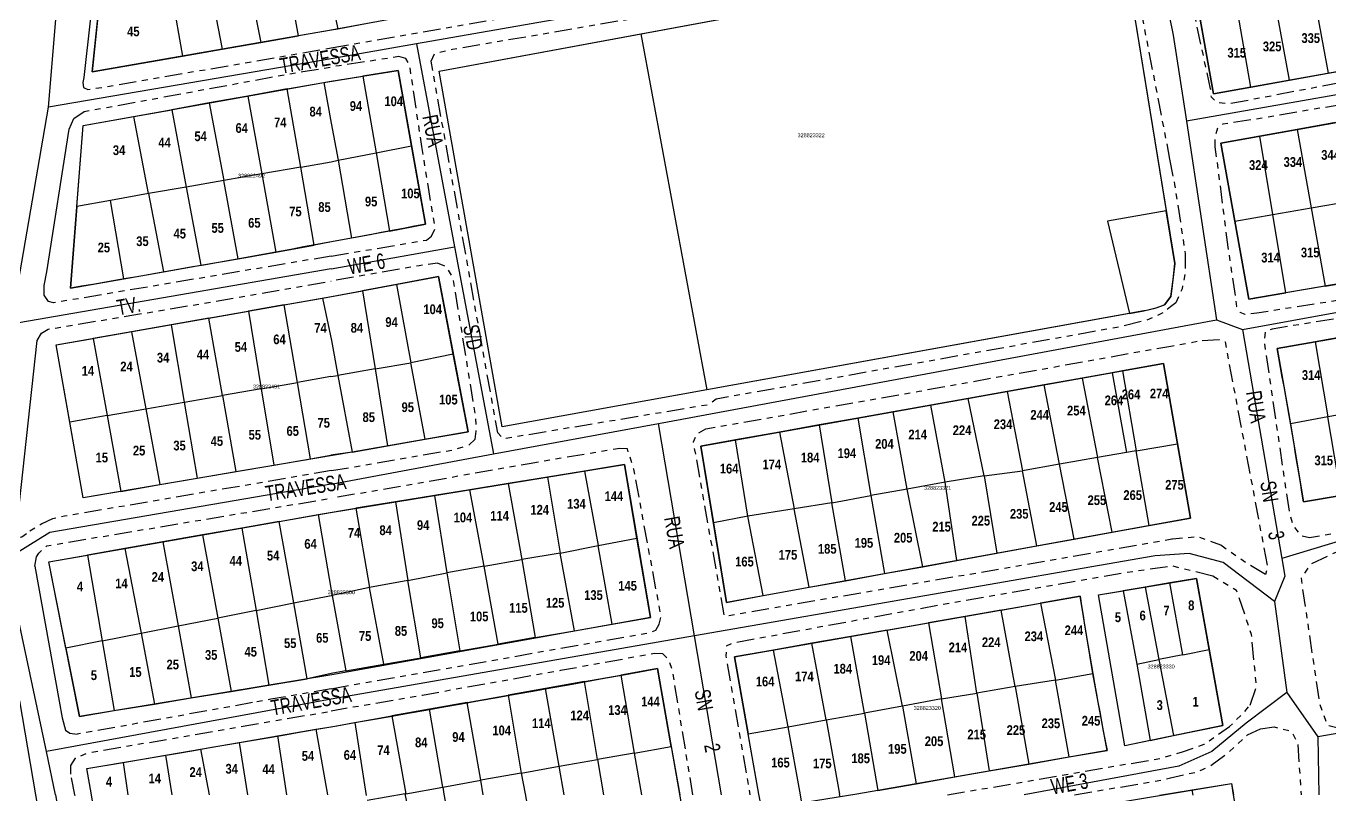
# Model space of a CAD drawing. Extents: x 205316 to 208372, y 4848714 to 4853250.
# Drawn here: x 205717.7 to 206053.4, y 4851415.7 to 4851613.5 of the extents above; entities that cross this region are included whole.
import ezdxf
from ezdxf.enums import TextEntityAlignment as Align

# ---------------------------------------------------------------- set-up
doc = ezdxf.new("R2010")
doc.units = 0
doc.header["$LTSCALE"] = 1.5
doc.header["$MEASUREMENT"] = 0
doc.linetypes.add('TRACO_25', pattern=[8, 3, -1, 1, -1, 1, -1])
for name, color, linetype in [('CD-MALHA-LOTES', 40, 'CONTINUOUS'), ('CD_TXT_QUADRA', 7, 'CONTINUOUS'), ('RU-QUADRAS', 6, 'CONTINUOUS'), ('SV-EIXO-RUA-N-PAV', 6, 'CONTINUOUS'), ('SV-EIXO-RUA-PAV', 20, 'CONTINUOUS'), ('SV-RUA-NAO-PAV-S-GUIA-C-GUIA', 7, 'CONTINUOUS'), ('SV-RUA-PAVIM-S-GUIA-C-GUIA', 7, 'CONTINUOUS'), ('SV-TXT-RUA-N-PAV-S-GUIA-C-GUIA', 7, 'CONTINUOUS'), ('Th_NmrPort', 7, 'CONTINUOUS')]:
    doc.layers.add(name, color=color, linetype=linetype)
doc.styles.add('ARIAL', font='arial.ttf')
doc.styles.add('ROMANS', font='arial.ttf', dxfattribs={"height": 0.2})
doc.styles.get("Standard").update_dxf_attribs({"font": 'swisscbo.ttf'})

msp = doc.modelspace()

# ---------------------------------------------------------------- linework, layer by layer
at = {"layer": 'CD-MALHA-LOTES', "linetype": 'Continuous'}
for p, q in [((205787.83, 4851610.92), (205784.38, 4851630.57)), ((205764.42, 4851627.16), (205768.18, 4851607.5)), ((205774.21, 4851628.81), (205778.17, 4851609.24)), ((205754.49, 4851625.48), (205758.03, 4851605.73)), ((205736.94, 4851622.5), (205734.73, 4851601.68)), ((206049.25, 4851621.39), (206052.94, 4851601.33)), ((205796.52, 4851619.7), (205798, 4851612.71)), ((206033, 4851597.74), (206029.48, 4851617.92)), ((206042.93, 4851599.53), (206039.23, 4851619.63)), ((205806.96, 4851614.35), (205798, 4851612.71)), ((206019.79, 4851616.22), (206023.39, 4851596.02)), ((205778.17, 4851609.24), (205787.83, 4851610.92)), ((205796.32, 4851612.4), (205787.83, 4851610.92)), ((205798, 4851612.71), (205796.32, 4851612.4)), ((205758.03, 4851605.73), (205768.18, 4851607.5)), ((205768.18, 4851607.5), (205778.17, 4851609.24)), ((205734.73, 4851601.68), (205758.03, 4851605.73)), ((206052.94, 4851601.33), (206062.98, 4851603.13)), ((205794.42, 4851598.97), (205804.44, 4851600.61)), ((205813.52, 4851602.01), (205804.44, 4851600.61)), ((205804.44, 4851600.61), (205807.84, 4851580.87)), ((205816.97, 4851582.65), (205813.52, 4851602.01)), ((206042.93, 4851599.53), (206052.94, 4851601.33)), ((205784.95, 4851597.31), (205774.82, 4851595.48)), ((205784.95, 4851597.31), (205794.42, 4851598.97)), ((205788.45, 4851577.19), (205784.95, 4851597.31)), ((205794.42, 4851598.97), (205796.27, 4851588.48)), ((206023.39, 4851596.02), (206033, 4851597.74)), ((206033, 4851597.74), (206042.93, 4851599.53)), ((205764.89, 4851593.7), (205755.22, 4851591.95)), ((205774.82, 4851595.48), (205764.89, 4851593.7)), ((205764.89, 4851593.7), (205768.6, 4851573.71)), ((205774.82, 4851595.48), (205778.44, 4851575.43)), ((205732.43, 4851587.86), (205745.46, 4851590.24)), ((205745.46, 4851590.24), (205755.22, 4851591.95)), ((205749.22, 4851570.4), (205745.46, 4851590.24)), ((205755.22, 4851591.95), (205758.94, 4851572.01)), ((205730.8, 4851567.07), (205732.43, 4851587.86)), ((205796.27, 4851588.48), (205798.08, 4851578.98)), ((206044.95, 4851586.9), (206035.32, 4851585.19)), ((206054.79, 4851588.66), (206044.95, 4851586.9)), ((206044.95, 4851586.9), (206048.56, 4851566.71)), ((206035.32, 4851585.19), (206025.25, 4851583.39)), ((206025.25, 4851583.39), (206028.87, 4851563.25)), ((206038.65, 4851564.97), (206035.32, 4851585.19)), ((205798.08, 4851578.98), (205807.84, 4851580.87)), ((205807.84, 4851580.87), (205816.97, 4851582.65)), ((205807.84, 4851580.87), (205811.31, 4851560.75)), ((205820.55, 4851562.5), (205816.97, 4851582.65)), ((205788.45, 4851577.19), (205778.44, 4851575.43)), ((205788.45, 4851577.19), (205796.27, 4851578.57)), ((205791.92, 4851557.14), (205788.45, 4851577.19)), ((205796.27, 4851578.57), (205798.08, 4851578.98)), ((205798.08, 4851578.98), (205801.47, 4851558.89)), ((205768.6, 4851573.71), (205758.94, 4851572.01)), ((205778.44, 4851575.43), (205768.6, 4851573.71)), ((205772.34, 4851553.64), (205768.6, 4851573.71)), ((205778.44, 4851575.43), (205782.06, 4851555.35)), ((205749.22, 4851570.4), (205739.45, 4851568.59)), ((205758.94, 4851572.01), (205749.22, 4851570.4)), ((205749.22, 4851570.4), (205753.09, 4851550.25)), ((205758.94, 4851572.01), (205762.7, 4851551.94)), ((205730.8, 4851567.07), (205729.16, 4851546.04)), ((205739.45, 4851568.59), (205730.8, 4851567.07)), ((205742.9, 4851548.46), (205739.45, 4851568.59)), ((206038.65, 4851564.97), (206048.56, 4851566.71)), ((206048.56, 4851566.71), (206058.57, 4851568.47)), ((206048.56, 4851566.71), (206052.16, 4851546.59)), ((206028.87, 4851563.25), (206038.65, 4851564.97)), ((206028.87, 4851563.25), (206032.47, 4851543.22)), ((206041.98, 4851544.85), (206038.65, 4851564.97)), ((205811.31, 4851560.75), (205801.47, 4851558.89)), ((205811.31, 4851560.75), (205820.55, 4851562.5)), ((205782.06, 4851555.35), (205791.92, 4851557.14)), ((205796.36, 4851557.93), (205791.92, 4851557.14)), ((205801.47, 4851558.89), (205796.36, 4851557.93)), ((205762.7, 4851551.94), (205772.34, 4851553.64)), ((205772.34, 4851553.64), (205782.06, 4851555.35)), ((205742.9, 4851548.46), (205753.09, 4851550.25)), ((205753.09, 4851550.25), (205762.7, 4851551.94)), ((205729.16, 4851546.04), (205742.9, 4851548.46)), ((205813.11, 4851547.01), (205804.32, 4851545.33)), ((205823.87, 4851549.05), (205813.11, 4851547.01)), ((205813.11, 4851547.01), (205816.81, 4851526.87)), ((205827.68, 4851529.09), (205823.87, 4851549.05)), ((206052.16, 4851546.59), (206041.98, 4851544.85)), ((206052.16, 4851546.59), (206062.34, 4851548.33)), ((205784.2, 4851541.74), (205794.06, 4851543.5)), ((205794.06, 4851543.5), (205804.32, 4851545.33)), ((205794.06, 4851543.5), (205796.36, 4851532.62)), ((205804.32, 4851545.33), (205807.59, 4851525.28)), ((206032.47, 4851543.22), (206041.98, 4851544.85)), ((205764.8, 4851538.33), (205775, 4851540.13)), ((205784.2, 4851541.74), (205775, 4851540.13)), ((205775, 4851540.13), (205778.27, 4851520.19)), ((205787.59, 4851521.82), (205784.2, 4851541.74)), ((205755.05, 4851536.62), (205744.88, 4851534.83)), ((205764.8, 4851538.33), (205755.05, 4851536.62)), ((205755.05, 4851536.62), (205758.44, 4851516.73)), ((205768.3, 4851518.44), (205764.8, 4851538.33)), ((205725.52, 4851531.45), (205735.03, 4851533.15)), ((205744.88, 4851534.83), (205735.03, 4851533.15)), ((205735.03, 4851533.15), (205738.62, 4851513.26)), ((205744.88, 4851534.83), (205748.55, 4851514.99)), ((205796.36, 4851532.62), (205798.01, 4851523.63)), ((206059.1, 4851533.98), (206049.54, 4851532.28)), ((205729.01, 4851511.58), (205725.52, 4851531.45)), ((206049.54, 4851532.28), (206039.75, 4851530.57)), ((206039.75, 4851530.57), (206043.23, 4851511.15)), ((206049.54, 4851532.28), (206052.82, 4851513)), ((205807.59, 4851525.28), (205816.81, 4851526.87)), ((205827.68, 4851529.09), (205816.81, 4851526.87)), ((205820.43, 4851507.18), (205816.81, 4851526.87)), ((205831.5, 4851509.13), (205827.68, 4851529.09)), ((206010.53, 4851526.66), (205999.97, 4851524.77)), ((206014.15, 4851506.04), (206010.53, 4851526.66)), ((205796.2, 4851523.32), (205787.59, 4851521.82)), ((205796.2, 4851523.32), (205798.01, 4851523.63)), ((205807.59, 4851525.28), (205798.01, 4851523.63)), ((205798.01, 4851523.63), (205801.64, 4851503.89)), ((205807.59, 4851525.28), (205810.81, 4851505.49)), ((205989.57, 4851522.9), (205979.82, 4851521.15)), ((205997.34, 4851524.3), (205989.57, 4851522.9)), ((205989.57, 4851522.9), (205993.56, 4851502.46)), ((205999.97, 4851524.77), (205997.34, 4851524.3)), ((205997.34, 4851524.3), (206000.99, 4851503.76)), ((205999.97, 4851524.77), (206003.51, 4851504.19)), ((205778.27, 4851520.19), (205768.3, 4851518.44)), ((205778.27, 4851520.19), (205787.59, 4851521.82)), ((205778.27, 4851520.19), (205781.55, 4851500.55)), ((205790.95, 4851502.16), (205787.59, 4851521.82)), ((205970.32, 4851519.45), (205960.26, 4851517.65)), ((205979.82, 4851521.15), (205970.32, 4851519.45)), ((205970.32, 4851519.45), (205974.22, 4851499.09)), ((205983.79, 4851500.76), (205979.82, 4851521.15)), ((205748.55, 4851514.99), (205758.44, 4851516.73)), ((205758.44, 4851516.73), (205768.3, 4851518.44)), ((205758.44, 4851516.73), (205761.76, 4851497.16)), ((205768.3, 4851518.44), (205771.75, 4851498.87)), ((205950.66, 4851515.98), (205940.96, 4851514.27)), ((205960.26, 4851517.65), (205950.66, 4851515.98)), ((205954.34, 4851496.14), (205950.66, 4851515.98)), ((205964.39, 4851497.76), (205960.26, 4851517.65)), ((205738.62, 4851513.26), (205748.55, 4851514.99)), ((205738.62, 4851513.26), (205742.13, 4851493.79)), ((205748.55, 4851514.99), (205752.18, 4851495.52)), ((205931.85, 4851512.65), (205921.86, 4851510.86)), ((205940.96, 4851514.27), (205931.85, 4851512.65)), ((205931.85, 4851512.65), (205935.21, 4851492.76)), ((205944.58, 4851494.31), (205940.96, 4851514.27)), ((206052.82, 4851513), (206043.23, 4851511.15)), ((206062.48, 4851514.59), (206052.82, 4851513)), ((206056.26, 4851492.74), (206052.82, 4851513)), ((205820.43, 4851507.18), (205831.5, 4851509.13)), ((205911.67, 4851509.02), (205900.33, 4851507.01)), ((205921.86, 4851510.86), (205911.67, 4851509.02)), ((205911.67, 4851509.02), (205915.46, 4851489.3)), ((205921.86, 4851510.86), (205925.18, 4851490.87)), ((206043.23, 4851511.15), (206046.53, 4851491.11)), ((205810.81, 4851505.49), (205820.43, 4851507.18)), ((205900.33, 4851507.01), (205891.41, 4851505.44)), ((205903.54, 4851487.42), (205900.33, 4851507.01)), ((206003.51, 4851504.19), (206014.15, 4851506.04)), ((206017.5, 4851486.93), (206014.15, 4851506.04)), ((205790.95, 4851502.16), (205796.17, 4851503.06)), ((205801.64, 4851503.89), (205796.17, 4851503.06)), ((205801.64, 4851503.89), (205810.81, 4851505.49)), ((205891.41, 4851505.44), (205894.7, 4851485.73)), ((205993.56, 4851502.46), (205983.79, 4851500.76)), ((206000.99, 4851503.76), (205993.56, 4851502.46)), ((205997.3, 4851483.27), (205993.56, 4851502.46)), ((206003.51, 4851504.19), (206000.99, 4851503.76)), ((206006.81, 4851484.99), (206003.51, 4851504.19)), ((205771.75, 4851498.87), (205781.55, 4851500.55)), ((205781.55, 4851500.55), (205790.95, 4851502.16)), ((205861.52, 4851499.02), (205851.94, 4851497.48)), ((205871.81, 4851500.72), (205861.52, 4851499.02)), ((205861.52, 4851499.02), (205864.96, 4851479.87)), ((205874.99, 4851481.75), (205871.81, 4851500.72)), ((205964.39, 4851497.76), (205974.22, 4851499.09)), ((205983.79, 4851500.76), (205974.22, 4851499.09)), ((205977.93, 4851479.77), (205974.22, 4851499.09)), ((205987.54, 4851481.51), (205983.79, 4851500.76)), ((205752.18, 4851495.52), (205761.76, 4851497.16)), ((205761.76, 4851497.16), (205771.75, 4851498.87)), ((205841.87, 4851495.85), (205831.97, 4851494.19)), ((205851.94, 4851497.48), (205841.87, 4851495.85)), ((205841.87, 4851495.85), (205845.36, 4851476.25)), ((205851.94, 4851497.48), (205855.23, 4851477.9)), ((205954.34, 4851496.14), (205944.58, 4851494.31)), ((205964.39, 4851497.76), (205954.34, 4851496.14)), ((205957.31, 4851476.03), (205954.34, 4851496.14)), ((205964.39, 4851497.76), (205967.66, 4851477.91)), ((205742.13, 4851493.79), (205752.18, 4851495.52)), ((205822.88, 4851492.75), (205812.81, 4851491.09)), ((205831.97, 4851494.19), (205822.88, 4851492.75)), ((205822.88, 4851492.75), (205826.07, 4851472.79)), ((205835.64, 4851474.51), (205831.97, 4851494.19)), ((205925.18, 4851490.87), (205935.21, 4851492.76)), ((205944.58, 4851494.31), (205935.21, 4851492.76)), ((205935.21, 4851492.76), (205938.68, 4851472.62)), ((205948.6, 4851474.41), (205944.58, 4851494.31)), ((206046.53, 4851491.11), (206056.26, 4851492.74)), ((205792.91, 4851487.82), (205802.6, 4851489.43)), ((205812.81, 4851491.09), (205802.6, 4851489.43)), ((205802.6, 4851489.43), (205806.16, 4851469.02)), ((205812.81, 4851491.09), (205816.04, 4851470.9)), ((205915.46, 4851489.3), (205903.54, 4851487.42)), ((205925.18, 4851490.87), (205915.46, 4851489.3)), ((205919.27, 4851469.12), (205915.46, 4851489.3)), ((205928.68, 4851470.79), (205925.18, 4851490.87)), ((205782.92, 4851486.06), (205773.27, 4851484.36)), ((205782.92, 4851486.06), (205792.91, 4851487.82)), ((205786.62, 4851465.08), (205782.92, 4851486.06)), ((205792.91, 4851487.82), (205796.28, 4851468.36)), ((205903.54, 4851487.42), (205894.7, 4851485.73)), ((205894.7, 4851485.73), (205898.05, 4851465.24)), ((205907.48, 4851466.99), (205903.54, 4851487.42)), ((206006.81, 4851484.99), (206017.5, 4851486.93)), ((205763.17, 4851482.58), (205752.95, 4851480.78)), ((205773.27, 4851484.36), (205763.17, 4851482.58)), ((205763.17, 4851482.58), (205767.06, 4851461.21)), ((205773.27, 4851484.36), (205776.93, 4851463.16)), ((205987.54, 4851481.51), (205997.3, 4851483.27)), ((205997.3, 4851483.27), (206006.81, 4851484.99)), ((205743.17, 4851479.06), (205733.52, 4851477.37)), ((205752.95, 4851480.78), (205743.17, 4851479.06)), ((205743.17, 4851479.06), (205747.34, 4851457.3)), ((205752.95, 4851480.78), (205756.87, 4851459.19)), ((205855.23, 4851477.9), (205864.96, 4851479.87)), ((205864.96, 4851479.87), (205874.99, 4851481.75)), ((205868.6, 4851459.63), (205864.96, 4851479.87)), ((205878.48, 4851461.37), (205874.99, 4851481.75)), ((205967.66, 4851477.91), (205977.93, 4851479.77)), ((205977.93, 4851479.77), (205987.54, 4851481.51)), ((205723.6, 4851475.62), (205733.52, 4851477.37)), ((205727.99, 4851453.48), (205723.6, 4851475.62)), ((205733.52, 4851477.37), (205737.33, 4851455.32)), ((205835.64, 4851474.51), (205845.36, 4851476.25)), ((205855.23, 4851477.9), (205845.36, 4851476.25)), ((205845.36, 4851476.25), (205848.77, 4851456.17)), ((205858.87, 4851457.9), (205855.23, 4851477.9)), ((205948.6, 4851474.41), (205957.31, 4851476.03)), ((205957.31, 4851476.03), (205967.66, 4851477.91)), ((205816.04, 4851470.9), (205826.07, 4851472.79)), ((205835.64, 4851474.51), (205826.07, 4851472.79)), ((205826.07, 4851472.79), (205829.41, 4851452.76)), ((205839.24, 4851454.49), (205835.64, 4851474.51)), ((205928.68, 4851470.79), (205938.68, 4851472.62)), ((205938.68, 4851472.62), (205948.6, 4851474.41)), ((205806.16, 4851469.02), (205796.55, 4851467.04)), ((205816.04, 4851470.9), (205806.16, 4851469.02)), ((205809.8, 4851449.3), (205806.16, 4851469.02)), ((205819.37, 4851450.99), (205816.04, 4851470.9)), ((205907.48, 4851466.99), (205919.27, 4851469.12)), ((205919.27, 4851469.12), (205928.68, 4851470.79)), ((206005.76, 4851469.17), (206000.13, 4851468.23)), ((206012.11, 4851470.23), (206005.76, 4851469.17)), ((206005.76, 4851469.17), (206009.34, 4851450.51)), ((206019.02, 4851471.38), (206012.11, 4851470.23)), ((206015.51, 4851451.73), (206012.11, 4851470.23)), ((206022.31, 4851453.08), (206019.02, 4851471.38)), ((205786.62, 4851465.08), (205796.28, 4851466.99)), ((205796.28, 4851468.36), (205796.55, 4851467.04)), ((205796.28, 4851466.99), (205796.55, 4851467.04)), ((205796.55, 4851467.04), (205800.05, 4851447.63)), ((205898.05, 4851465.24), (205907.48, 4851466.99)), ((205989.03, 4851466.84), (205978.83, 4851465.04)), ((205992.32, 4851446.91), (205989.03, 4851466.84)), ((205993.79, 4851467.18), (206000.13, 4851468.23)), ((206000.6, 4851428.37), (205993.79, 4851467.18)), ((206000.13, 4851468.23), (206003.65, 4851449.33)), ((205776.93, 4851463.16), (205767.06, 4851461.21)), ((205776.93, 4851463.16), (205786.62, 4851465.08)), ((205776.93, 4851463.16), (205780.25, 4851443.93)), ((205790.07, 4851445.54), (205786.62, 4851465.08)), ((205968.72, 4851463.26), (205959.47, 4851461.62)), ((205968.72, 4851463.26), (205978.83, 4851465.04)), ((205972.34, 4851443.61), (205968.72, 4851463.26)), ((205978.83, 4851465.04), (205982.68, 4851445.26)), ((205747.34, 4851457.3), (205756.87, 4851459.19)), ((205756.87, 4851459.19), (205767.06, 4851461.21)), ((205756.87, 4851459.19), (205760.25, 4851440.64)), ((205767.06, 4851461.21), (205770.51, 4851442.33)), ((205858.87, 4851457.9), (205868.6, 4851459.63)), ((205868.6, 4851459.63), (205878.48, 4851461.37)), ((205939.41, 4851458.08), (205950.03, 4851459.98)), ((205959.47, 4851461.62), (205950.03, 4851459.98)), ((205950.03, 4851459.98), (205953.41, 4851440.43)), ((205962.46, 4851441.84), (205959.47, 4851461.62)), ((205737.33, 4851455.32), (205727.99, 4851453.48)), ((205737.33, 4851455.32), (205747.34, 4851457.3)), ((205737.33, 4851455.32), (205740.45, 4851437.41)), ((205747.34, 4851457.3), (205750.8, 4851439.07)), ((205848.77, 4851456.17), (205839.24, 4851454.49)), ((205848.77, 4851456.17), (205858.87, 4851457.9)), ((205930.07, 4851456.47), (205919.97, 4851454.7)), ((205939.41, 4851458.08), (205930.07, 4851456.47)), ((205933.54, 4851436.77), (205930.07, 4851456.47)), ((205943.3, 4851438.54), (205939.41, 4851458.08)), ((205727.99, 4851453.48), (205731.47, 4851435.91)), ((205829.41, 4851452.76), (205819.37, 4851450.99)), ((205829.41, 4851452.76), (205839.24, 4851454.49)), ((205910.1, 4851452.94), (205900.13, 4851451.2)), ((205919.97, 4851454.7), (205910.1, 4851452.94)), ((205913.91, 4851433.24), (205910.1, 4851452.94)), ((205923.67, 4851435), (205919.97, 4851454.7)), ((206015.51, 4851451.73), (206022.31, 4851453.08)), ((205800.05, 4851447.63), (205809.8, 4851449.3)), ((205809.8, 4851449.3), (205819.37, 4851450.99)), ((205900.13, 4851451.2), (205903.61, 4851431.4)), ((206003.65, 4851449.33), (206009.34, 4851450.51)), ((206003.65, 4851449.33), (206007.1, 4851429.71)), ((206015.51, 4851451.73), (206009.34, 4851450.51)), ((206009.34, 4851450.51), (206013.1, 4851430.95)), ((205780.25, 4851443.93), (205790.07, 4851445.54)), ((205796.74, 4851447.03), (205790.07, 4851445.54)), ((205800.05, 4851447.63), (205796.74, 4851447.03)), ((205861.48, 4851444.9), (205870.81, 4851446.5)), ((205880.3, 4851448.19), (205870.81, 4851446.5)), ((205870.81, 4851446.5), (205874.27, 4851426.48)), ((205883.81, 4851428.19), (205880.3, 4851448.19)), ((205982.68, 4851445.26), (205972.34, 4851443.61)), ((205982.68, 4851445.26), (205992.32, 4851446.91)), ((205986.25, 4851425.47), (205982.68, 4851445.26)), ((205995.99, 4851427.17), (205992.32, 4851446.91)), ((205760.25, 4851440.64), (205770.51, 4851442.33)), ((205770.51, 4851442.33), (205780.25, 4851443.93)), ((205851.42, 4851443.05), (205841.84, 4851441.35)), ((205861.48, 4851444.9), (205851.42, 4851443.05)), ((205854.97, 4851423.08), (205851.42, 4851443.05)), ((205864.84, 4851424.82), (205861.48, 4851444.9)), ((205972.34, 4851443.61), (205962.46, 4851441.84)), ((205972.34, 4851443.61), (205975.84, 4851423.65)), ((205740.45, 4851437.41), (205750.8, 4851439.07)), ((205750.8, 4851439.07), (205760.25, 4851440.64)), ((205831.26, 4851439.47), (205821.56, 4851437.75)), ((205831.26, 4851439.47), (205841.84, 4851441.35)), ((205834.77, 4851419.47), (205831.26, 4851439.47)), ((205841.84, 4851441.35), (205845.19, 4851421.3)), ((205943.3, 4851438.54), (205933.54, 4851436.77)), ((205953.41, 4851440.43), (205943.3, 4851438.54)), ((205943.3, 4851438.54), (205946.83, 4851418.59)), ((205953.41, 4851440.43), (205962.46, 4851441.84)), ((205956.85, 4851420.35), (205953.41, 4851440.43)), ((205962.46, 4851441.84), (205965.61, 4851421.87)), ((205731.47, 4851435.91), (205740.45, 4851437.41)), ((205802.33, 4851434.33), (205811.9, 4851436.05)), ((205821.56, 4851437.75), (205811.9, 4851436.05)), ((205811.9, 4851436.05), (205815.46, 4851415.97)), ((205824.98, 4851417.72), (205821.56, 4851437.75)), ((205923.67, 4851435), (205933.54, 4851436.77)), ((205933.54, 4851436.77), (205936.95, 4851416.87)), ((205782.48, 4851430.9), (205792.29, 4851432.58)), ((205792.29, 4851432.58), (205796.26, 4851433.26)), ((205792.29, 4851432.58), (205795.31, 4851415.69)), ((205796.26, 4851433.26), (205802.33, 4851434.33)), ((205802.33, 4851434.33), (205805.26, 4851415.57)), ((205903.61, 4851431.4), (205913.91, 4851433.24)), ((205913.91, 4851433.24), (205923.67, 4851435)), ((205917.09, 4851415.71), (205913.91, 4851433.24)), ((205923.67, 4851435), (205927.15, 4851415.94)), ((205762.6, 4851427.5), (205772.56, 4851429.19)), ((205772.56, 4851429.19), (205782.48, 4851430.9)), ((205772.56, 4851429.19), (205774.77, 4851415.69)), ((205782.48, 4851430.9), (205784.8, 4851415.69)), ((205906.34, 4851415.9), (205903.61, 4851431.4)), ((206007.1, 4851429.71), (206000.6, 4851428.37)), ((206007.1, 4851429.71), (206013.1, 4851430.95)), ((205742.73, 4851424.08), (205753.66, 4851425.96)), ((205753.66, 4851425.96), (205762.6, 4851427.5)), ((205753.66, 4851425.96), (205755.29, 4851415.69)), ((205762.6, 4851427.5), (205764.88, 4851415.69)), ((205874.27, 4851426.48), (205864.84, 4851424.82)), ((205874.27, 4851426.48), (205883.81, 4851428.19)), ((205874.27, 4851426.48), (205876.16, 4851415.71)), ((205883.81, 4851428.19), (205886, 4851415.71)), ((205975.84, 4851423.65), (205986.25, 4851425.47)), ((205986.25, 4851425.47), (205995.99, 4851427.17)), ((205733.39, 4851422.48), (205742.73, 4851424.08)), ((205734.61, 4851415.69), (205733.39, 4851422.48)), ((205742.73, 4851424.08), (205743.97, 4851415.69)), ((205845.19, 4851421.3), (205854.97, 4851423.08)), ((205854.97, 4851423.08), (205864.84, 4851424.82)), ((205856.28, 4851415.71), (205854.97, 4851423.08)), ((205864.84, 4851424.82), (205866.39, 4851415.71)), ((205956.85, 4851420.35), (205965.61, 4851421.87)), ((205965.61, 4851421.87), (205975.84, 4851423.65)), ((205824.98, 4851417.72), (205834.77, 4851419.47)), ((205845.19, 4851421.3), (205834.77, 4851419.47)), ((205835.38, 4851415.71), (205834.77, 4851419.47)), ((205845.19, 4851421.3), (205846.18, 4851415.97)), ((205936.95, 4851416.87), (205946.83, 4851418.59)), ((205946.83, 4851418.59), (205956.85, 4851420.35)), ((206017.93, 4851417.04), (206028, 4851418.66)), ((206028, 4851418.66), (206028.5, 4851415.71)), ((205815.36, 4851415.95), (205805.54, 4851414.26)), ((205819.35, 4851396.7), (205815.36, 4851415.95)), ((205815.46, 4851415.97), (205824.98, 4851417.72)), ((205824.98, 4851417.72), (205825.28, 4851415.91)), ((205825.28, 4851415.91), (205828.6, 4851398.31)), ((205846.18, 4851415.97), (205848.72, 4851401.82)), ((205907.16, 4851411.93), (205906.34, 4851415.9)), ((205917.46, 4851413.61), (205917.09, 4851415.71)), ((205927.29, 4851415.23), (205927.15, 4851415.94)), ((205931.54, 4851415.92), (205927.29, 4851415.23)), ((205936.95, 4851416.87), (205931.54, 4851415.92)), ((206009.46, 4851415.66), (206017.93, 4851417.04)), ((206018.16, 4851415.68), (206017.93, 4851417.04))]:
    msp.add_line(p, q, dxfattribs=at)
at = {"layer": 'CD-MALHA-LOTES'}
for points in [[(205875.99, 4851611.48), (205994.06, 4851633.3), (205997.11, 4851633.73), (205999.25, 4851633.13), (206000.64, 4851630.86), (206011.24, 4851565.94)], [(205893, 4851519.92), (205840.32, 4851510.42), (205824.09, 4851601.89), (205875.99, 4851611.48)], [(205875.99, 4851611.48), (205893, 4851519.92)], [(206011.24, 4851565.94), (205996.09, 4851563.3), (206001.75, 4851539.54)], [(206001.75, 4851539.54), (206005.5, 4851540.22), (206008.39, 4851540.9), (206010.78, 4851541.73), (206012.44, 4851543.93), (206012.97, 4851548.25), (206013.45, 4851552.37), (206011.24, 4851565.94)], [(206001.75, 4851539.54), (205893, 4851519.92)]]:
    msp.add_lwpolyline(points, dxfattribs=at)
at = {"layer": 'CD-MALHA-LOTES', "linetype": 'Continuous', "flags": 128}
for points in [[(205738.62, 4851513.26), (205729.01, 4851511.58)], [(205742.13, 4851493.79), (205732.43, 4851492.13), (205729.01, 4851511.58)], [(206013.1, 4851430.95), (206025.82, 4851433.57), (206022.31, 4851453.08)]]:
    msp.add_lwpolyline(points, dxfattribs=at)
at = {"layer": 'RU-QUADRAS', "linetype": 'Continuous'}
for points in [[(205734.73, 4851601.68), (205739.15, 4851643.31), (205849.25, 4851662.73, 0.013559), (205856.23, 4851623.49), (205796.25, 4851612.39)], [(205824.09, 4851601.89), (205994.06, 4851633.3), (205997.11, 4851633.73), (205999.25, 4851633.13), (206000.64, 4851630.86), (206013.45, 4851552.37), (206012.44, 4851543.93), (206010.78, 4851541.73, -0.051625), (206005.5, 4851540.22), (205840.32, 4851510.42)], [(205729.16, 4851546.04), (205732.43, 4851587.86), (205796.3, 4851599.32), (205813.52, 4851602.01), (205820.55, 4851562.5, -0.00473)], [(206039.75, 4851530.57), (206177.75, 4851554.69), (206181.1, 4851535.3), (206185.29, 4851536.05), (206188.38, 4851514.94), (206046.53, 4851491.11, 0.007054)], [(205900.13, 4851451.2), (205989.03, 4851466.84, 0.010108), (205995.99, 4851427.17), (205931.54, 4851415.92), (205907.16, 4851411.93), (205906.34, 4851415.9)], [(205733.39, 4851422.48, 0.00305), (205880.3, 4851448.19), (205887.19, 4851408.56, -0.001867), (205739.73, 4851383.03), (205734.61, 4851415.69)], [(205909.03, 4851398.8), (206028, 4851418.66, 0.008389), (206035.09, 4851379.73), (205915.96, 4851358.39)]]:
    msp.add_lwpolyline(points, format="xyb", close=True, dxfattribs=at)
for points in [[(206016.29, 4851635.89), (206165.84, 4851662.74), (206171.91, 4851622.61), (206023.39, 4851596.02)], [(206025.25, 4851583.39), (206173.18, 4851609.78), (206179.78, 4851569.4), (206092.05, 4851553.41), (206032.47, 4851543.22)], [(205725.52, 4851531.45), (205796.36, 4851543.89), (205823.87, 4851549.05), (205831.5, 4851509.13), (205801.64, 4851503.89), (205732.43, 4851492.13)], [(205891.41, 4851505.44), (206010.53, 4851526.66), (206017.5, 4851486.93), (205898.05, 4851465.24)], [(205723.6, 4851475.62), (205796.12, 4851488.38), (205871.81, 4851500.72), (205878.48, 4851461.37), (205796.44, 4851446.59), (205731.47, 4851435.91)], [(205993.79, 4851467.18), (206019.02, 4851471.38), (206025.82, 4851433.57), (206000.6, 4851428.37)]]:
    msp.add_lwpolyline(points, close=True, dxfattribs=at)
at = {"layer": 'SV-EIXO-RUA-N-PAV', "flags": 128}
for points in [[(205957.54, 4851908.14), (205966.99, 4851854.49), (205976.22, 4851801.42), (205985.73, 4851748.08), (205990.5, 4851721.01), (205995.75, 4851695.39), (206006.71, 4851641.96), (206013.03, 4851611.11), (206016.4, 4851588.97), (206024.16, 4851537.94)], [(206169.85, 4851670.9), (206160.11, 4851668.03), (206013.33, 4851643.16), (206006.71, 4851641.96), (205995.47, 4851639.94), (205862.49, 4851616.65), (205818.23, 4851608.9), (205796.3, 4851605.06)], [(206178.04, 4851617.34), (206016.4, 4851588.97)], [(205818.23, 4851608.9), (205828.05, 4851556.71), (205838.09, 4851503.4)], [(205796.3, 4851605.06), (205723.53, 4851592.57)], [(205796.31, 4851495.64), (205838.09, 4851503.4), (205880.52, 4851511.28), (206024.16, 4851537.94), (206030.89, 4851535.45), (206187.05, 4851563.87)], [(205796.3, 4851551.06), (205828.05, 4851556.71)], [(205796.3, 4851551.06), (205713.93, 4851536.79)], [(206030.89, 4851535.45), (206040.94, 4851476.52), (206041.72, 4851471.94), (206039.08, 4851465.5), (206042.3, 4851442.08), (206050.21, 4851430.67), (206050.5, 4851415.71)], [(205896.75, 4851415.71), (205889.81, 4851456.59), (205880.52, 4851511.28)], [(206196.07, 4851510.34), (206093.67, 4851492.13), (206079.91, 4851488.62), (206068.5, 4851484.82), (206040.94, 4851476.52)], [(205796.31, 4851495.64), (205723.88, 4851483.24), (205712.55, 4851476.21)], [(206039.08, 4851465.5), (206025.91, 4851475.45), (206017.13, 4851477.79), (206008.35, 4851477.21), (205889.81, 4851456.59), (205796.31, 4851440.33)], [(206204.99, 4851457.38), (206050.21, 4851430.67)], [(206042.3, 4851442.08), (206031.77, 4851434.18), (206022.99, 4851426.87), (206014.5, 4851423.06), (205974.65, 4851415.71)], [(205796.31, 4851440.33), (205723.01, 4851426.87)], [(205725.35, 4851415.71), (205732.41, 4851374.26), (205733.54, 4851367.58), (205742.03, 4851321.33), (205750.06, 4851277.63), (205751.56, 4851268.24), (205758.48, 4851225.11)]]:
    msp.add_lwpolyline(points, dxfattribs=at)
at = {"layer": 'SV-EIXO-RUA-PAV', "flags": 128}
for points in [[(205690.92, 4851415.71), (205698.99, 4851470.08), (205706.46, 4851478.26), (205708.59, 4851494.91), (205713.93, 4851536.79), (205723.53, 4851592.57), (205728.14, 4851648.09), (205735.31, 4851704.26), (205742.6, 4851761.39), (205749.55, 4851815.88), (205756.95, 4851873.79)], [(205725.35, 4851415.71), (205723.01, 4851426.87), (205712.55, 4851476.21), (205708.59, 4851494.91)]]:
    msp.add_lwpolyline(points, dxfattribs=at)
at = {"layer": 'SV-RUA-NAO-PAV-S-GUIA-C-GUIA', "linetype": 'TRACO_25', "flags": 128}
for points in [[(206173.49, 4851620.82), (206172, 4851619.48), (206169.25, 4851618.85), (206159.63, 4851616.27), (206115.52, 4851608.44), (206066.2, 4851600.79), (206027.58, 4851593.47), (206024.44, 4851593.72), (206022.86, 4851595.15), (206022.64, 4851597.31), (206013.75, 4851638.61), (206014, 4851640.52), (206015.44, 4851640.91), (206023.59, 4851642.25), (206056.23, 4851647.71), (206079.36, 4851651.97), (206141.08, 4851662.42), (206162.38, 4851665.57), (206165.31, 4851665.28), (206167.81, 4851663.54)], [(205796.3, 4851607.89), (205854.34, 4851617.97), (205855.92, 4851618.5)], [(206174.82, 4851613.43), (206172.91, 4851613.83), (206170.8, 4851613.51), (206132.17, 4851606.34), (206088.77, 4851598.78), (206034.36, 4851589.53), (206025.82, 4851588.27), (206024.39, 4851587.18), (206023.77, 4851584.96), (206023.77, 4851582.43), (206027.11, 4851556.6), (206029.34, 4851541.37), (206030.13, 4851539.89), (206031.42, 4851539.38), (206034.53, 4851539.71), (206059.25, 4851543.58), (206100.13, 4851551), (206133.77, 4851557.01), (206164.39, 4851562.76), (206176.18, 4851564.45), (206181.04, 4851565.71), (206182.26, 4851568.05)], [(205732.64, 4851600.24), (205732.32, 4851598.94), (205732.5, 4851597.64), (205733.64, 4851597.17), (205737.85, 4851597.75), (205796.3, 4851607.89)], [(205796.3, 4851554.3), (205820.81, 4851558.42), (205822.08, 4851559.4), (205823.05, 4851561.33), (205819.61, 4851582.47), (205816.45, 4851603.63), (205815.46, 4851605.11), (205813.73, 4851605.61), (205798.3, 4851603.25), (205796.3, 4851602.94)], [(205730.04, 4851589.71), (205732.66, 4851591.48), (205788.98, 4851601.8), (205796.3, 4851602.94)], [(206183.67, 4851558.29), (206181.48, 4851559.98), (206177.14, 4851560.29), (206144.34, 4851554.13), (206105.34, 4851547.11), (206073.68, 4851541.3), (206038.46, 4851535.53), (206036.71, 4851534.82), (206036.43, 4851532.24), (206042.86, 4851488.48), (206043.8, 4851485.14), (206045.68, 4851482.5), (206048.12, 4851481.88), (206056.4, 4851483.32), (206071.56, 4851487.41), (206085.6, 4851492.11), (206099.4, 4851495.71), (206133.59, 4851501.51), (206183.95, 4851510.27), (206187.68, 4851510.99), (206191, 4851513.32)], [(205796.3, 4851554.3), (205724.78, 4851542.27)], [(205796.32, 4851499.12), (205827.48, 4851504.44), (205831.65, 4851505.67), (205833.32, 4851507.19), (205833.6, 4851509.24), (205833.55, 4851512.55), (205827.67, 4851548.74), (205825.96, 4851551.57), (205823.67, 4851552.51), (205818.91, 4851551.84), (205796.3, 4851547.89)], [(205720.6, 4851532.6), (205721.68, 4851534.44), (205723.45, 4851535.51), (205766.61, 4851542.7), (205796.3, 4851547.89)], [(206036.74, 4851472.39), (206031.94, 4851475.3), (206025.26, 4851479.93), (206019.55, 4851482.08), (206012.86, 4851481.52), (206012.66, 4851481.49), (205962.51, 4851472.75), (205897.53, 4851461.62), (205889.53, 4851506.56), (205890.56, 4851508.69), (205892.68, 4851509.86), (205947.59, 4851519.56), (206012.37, 4851531.17), (206020.45, 4851532.61)], [(206020.45, 4851532.61), (206024.89, 4851532.88), (206026.36, 4851532.27), (206037.3, 4851474.29), (206036.74, 4851472.39)], [(206192.78, 4851505.47), (206190.44, 4851506.7), (206185.52, 4851506.13), (206126.27, 4851495.74), (206097.18, 4851490.35), (206083.66, 4851488.07), (206075.05, 4851486.09), (206065.69, 4851482.23), (206054.63, 4851477.96), (206048.41, 4851475.05), (206045.92, 4851471.45), (206050.59, 4851439.7), (206050.63, 4851439.42), (206052.6, 4851433.73), (206055.17, 4851433.01), (206074.6, 4851437.47), (206105.35, 4851442.53), (206114.78, 4851444.08), (206152.37, 4851450.35), (206182.08, 4851455.66), (206196.77, 4851458.08), (206199.49, 4851459.66), (206200.1, 4851460.79)], [(205796.3, 4851443.03), (205877.75, 4851457.37), (205879.86, 4851458.05), (205880.72, 4851459.6), (205881.19, 4851461.69), (205874.18, 4851499.51), (205872.52, 4851504.73), (205870.61, 4851504.85), (205847.25, 4851500.89), (205809.05, 4851494.15), (205796.33, 4851492.03)], [(205796.32, 4851499.12), (205727.6, 4851487.37), (205724.57, 4851486.75), (205721.78, 4851485.45), (205719.56, 4851484.09), (205717.86, 4851482.89)], [(205720.03, 4851474.56), (205720.42, 4851476.92), (205721.04, 4851477.91), (205723.12, 4851479.8), (205796.33, 4851492.03)], [(206023.19, 4851471.99), (206014.61, 4851474.1), (206012.7, 4851474.58), (206000.13, 4851472.75), (205955.86, 4851465.06), (205899.55, 4851454.72), (205897.95, 4851453.98), (205897.88, 4851451.52), (205900.12, 4851438.56), (205904.07, 4851415.71)], [(206032.81, 4851438.79), (206034.45, 4851443.59), (206033.2, 4851456.93), (206029.33, 4851468.29), (206023.19, 4851471.99)], [(205889.39, 4851415.71), (205885.62, 4851438.67), (205884.13, 4851447.78), (205883.05, 4851450.6), (205881.66, 4851451.96), (205879.51, 4851452.08), (205855.34, 4851447.68), (205819.74, 4851441.32), (205807.57, 4851439.22), (205796.3, 4851437.28)], [(205796.3, 4851443.03), (205780.78, 4851440.3), (205776.05, 4851439.45)], [(205776.05, 4851439.45), (205730.85, 4851431.3)], [(205954.9, 4851415.71), (206009.62, 4851425.1), (206012.5, 4851425.93), (206015.41, 4851426.78), (206021.03, 4851428.72), (206027.52, 4851433.27), (206031.38, 4851437.09), (206032.81, 4851438.79)], [(205729.26, 4851421.04), (205729.23, 4851423.3), (205730.5, 4851425.14), (205733.41, 4851426.47), (205796.3, 4851437.28)], [(205987.64, 4851415.71), (206010.16, 4851419.58), (206012.3, 4851420.07), (206019.14, 4851421.64), (206022.38, 4851423.05), (206026.93, 4851426.4), (206032.15, 4851431.15), (206035.47, 4851432.67)], [(206035.47, 4851432.67), (206038.98, 4851433.2), (206043.49, 4851432.11), (206045.04, 4851429.01), (206045.96, 4851415.71)], [(205730.29, 4851415.71), (205729.26, 4851421.04)], [(205720.19, 4851415.71), (205728.53, 4851366.7), (205745.04, 4851276.76), (205752.59, 4851229.71), (205752.34, 4851227.61), (205751.4, 4851225.94)], [(205796.3, 4851388.18), (205762.25, 4851382.35), (205740.37, 4851379.19), (205738.64, 4851379.19), (205737.28, 4851380.18), (205736.72, 4851382.22), (205730.29, 4851415.71)]]:
    msp.add_lwpolyline(points, dxfattribs=at)
msp.add_lwpolyline([(206012.1, 4851579.26), (206013.37, 4851572.71), (206016.11, 4851554.89), (206016.11, 4851550.06), (206015.3, 4851545.87), (206013.69, 4851542.32), (206012.31, 4851541.22), (206010.47, 4851539.74), (206006.11, 4851537.81), (205998.49, 4851535.93), (205895.39, 4851517.52), (205893.42, 4851516.06), (205840.62, 4851507.27), (205839.15, 4851508.8), (205821.98, 4851604.46), (205822.9, 4851606.39), (205827.52, 4851607.52), (205944.3, 4851627.45), (205997.77, 4851637.97), (205999.82, 4851637.27), (206001.23, 4851635.21)], close=True, dxfattribs=at)
at = {"layer": 'SV-RUA-PAVIM-S-GUIA-C-GUIA', "flags": 128}
for points in [[(205740.71, 4851647.54), (205739.48, 4851647.28), (205738.34, 4851646.57), (205737.58, 4851644.81), (205732.64, 4851600.24)], [(205724.78, 4851542.27), (205723.55, 4851542.64), (205722.43, 4851544.25), (205722.37, 4851546.78), (205723.11, 4851550.25), (205728.8, 4851586.99), (205730.04, 4851589.71)], [(205717.86, 4851482.89), (205716.62, 4851482.02), (205715.51, 4851481.9), (205715.12, 4851482.18), (205720.6, 4851532.6)], [(205720.03, 4851474.56), (205726.26, 4851439.8), (205727.03, 4851435.5), (205727.85, 4851432.38), (205728.99, 4851431.58), (205730.85, 4851431.3)], [(205716.08, 4851439.87), (205720.19, 4851415.71)]]:
    msp.add_lwpolyline(points, dxfattribs=at)

# ---------------------------------------------------------------- texts
at = {"layer": 'CD_TXT_QUADRA', "color": 7, "linetype": 'Continuous', "style": 'ROMANS'}
for s, p in [('328823322', (205919.83, 4851585.38)), ('328822492', (205775.76, 4851574.97)), ('328822491', (205779.65, 4851520.75)), ('328823321', (205952.39, 4851494.69)), ('328823300', (205798.87, 4851467.84)), ('328823330', (206009.92, 4851448.74)), ('328823320', (205949.72, 4851438.08))]:
    msp.add_text(s, height=1, dxfattribs=at).set_placement(p, align=Align.MIDDLE)
at = {"layer": 'SV-TXT-RUA-N-PAV-S-GUIA-C-GUIA', "style": 'ARIAL', "width": 0.7}
for s, rotation, p in [('TRAVESSA', 10, (205783.46, 4851601.18)), ('RUA                                           S/D', 281, (205819.7, 4851590.21)), ('TV.                                                  WE 6', 10, (205741.5, 4851539.04)), ('RUA              SN       3', 279, (206031.72, 4851519.32)), ('TRAVESSA', 9, (205779.7, 4851491.18)), ('RUA                                  SN        2', 280, (205881.95, 4851486.97)), ('TRAVESSA', 10, (205781.16, 4851436.07)), ('WE 3', 10, (205981.96, 4851415.79))]:
    msp.add_text(s, height=4, rotation=rotation, dxfattribs=at).set_placement(p)
at = {"layer": 'Th_NmrPort', "color": 1}
for s, p in [('45', (205743.76, 4851612.1)), ('335', (206046.03, 4851610.38)), ('315', (206026.98, 4851606.62)), ('325', (206036.1, 4851608.23)), ('94', (205801.06, 4851592.91)), ('104', (205809.99, 4851594.13)), ('74', (205781.57, 4851588.7)), ('84', (205790.69, 4851591.47)), ('54', (205761.07, 4851585.13)), ('64', (205771.65, 4851587.24)), ('44', (205751.79, 4851583.5)), ('34', (205740.08, 4851581.55)), ('334', (206041.44, 4851578.51)), ('344', (206051.12, 4851580.34)), ('324', (206032.54, 4851577.72)), ('95', (205804.98, 4851568.34)), ('105', (205814.28, 4851570.42)), ('75', (205785.48, 4851565.78)), ('85', (205792.96, 4851566.92)), ('55', (205765.46, 4851561.55)), ('65', (205774.9, 4851562.86)), ('35', (205746.1, 4851558.14)), ('45', (205755.7, 4851560.09)), ('25', (205736.17, 4851556.51)), ('315', (206045.89, 4851555.23)), ('314', (206035.68, 4851553.92)), ('104', (205820.01, 4851540.62)), ('74', (205791.94, 4851535.82)), ('84', (205801.3, 4851535.85)), ('94', (205810.23, 4851537.32)), ('64', (205781.37, 4851532.89)), ('34', (205751.42, 4851528.18)), ('44', (205761.68, 4851528.99)), ('54', (205771.44, 4851530.94)), ('14', (205732.06, 4851524.76)), ('24', (205741.99, 4851525.9)), ('314', (206046.15, 4851523.71)), ('264', (205999.76, 4851518.73)), ('274', (206007.01, 4851518.95)), ('95', (205814.39, 4851515.44)), ('105', (205824.05, 4851517.39)), ('254', (205985.7, 4851514.56)), ('264', (205995.37, 4851517.19)), ('75', (205792.76, 4851511.43)), ('85', (205804.35, 4851512.87)), ('244', (205976.26, 4851513.46)), ('55', (205775.02, 4851508.34)), ('65', (205784.78, 4851509.32)), ('214', (205944.86, 4851508.41)), ('224', (205956.28, 4851509.51)), ('234', (205966.82, 4851511.05)), ('35', (205755.65, 4851505.58)), ('45', (205765.26, 4851506.72)), ('204', (205936.29, 4851506)), ('15', (205735.64, 4851502.49)), ('25', (205745.24, 4851504.28)), ('184', (205917.18, 4851502.49)), ('194', (205926.63, 4851503.59)), ('315', (206049.38, 4851501.75)), ('164', (205896.32, 4851499.64)), ('174', (205907.3, 4851500.73)), ('275', (206010.96, 4851495.47)), ('144', (205866.67, 4851492.56)), ('255', (205990.98, 4851491.52)), ('265', (206000.2, 4851492.83)), ('124', (205847.57, 4851489.05)), ('134', (205857.01, 4851490.59)), ('235', (205970.99, 4851488.01)), ('245', (205981.09, 4851489.76)), ('94', (205818.36, 4851485.1)), ('104', (205827.8, 4851487.08)), ('114', (205837.25, 4851487.52)), ('215', (205951.01, 4851484.71)), ('225', (205961.11, 4851486.25)), ('74', (205800.57, 4851483.13)), ('84', (205808.7, 4851483.79)), ('205', (205941.12, 4851481.86)), ('64', (205789.37, 4851480.28)), ('185', (205921.58, 4851479.01)), ('195', (205931.02, 4851480.54)), ('34', (205760.23, 4851474.52)), ('44', (205770.12, 4851475.89)), ('54', (205779.74, 4851477.26)), ('165', (205900.27, 4851475.72)), ('175', (205911.47, 4851477.47)), ('24', (205750.06, 4851471.77)), ('4', (205730.81, 4851469.3)), ('14', (205740.71, 4851470.12)), ('145', (205870.19, 4851469.52)), ('125', (205851.52, 4851465.13)), ('135', (205861.4, 4851467.11)), ('8', (206016.88, 4851464.48)), ('105', (205831.98, 4851461.62)), ('115', (205842.08, 4851463.82)), ('5', (205997.99, 4851461.41)), ('6', (206004.36, 4851461.85)), ('7', (206010.51, 4851463.16)), ('85', (205812.65, 4851457.89)), ('95', (205822.09, 4851459.87)), ('244', (205985.08, 4851458.05)), ('55', (205784.14, 4851454.74)), ('65', (205792.39, 4851456.11)), ('75', (205803.42, 4851456.58)), ('224', (205963.78, 4851454.98)), ('234', (205974.76, 4851456.51)), ('35', (205763.8, 4851451.72)), ('45', (205773.97, 4851452.54)), ('204', (205945.11, 4851451.46)), ('214', (205955.22, 4851453.66)), ('25', (205753.9, 4851449.25)), ('184', (205925.57, 4851448.17)), ('194', (205935.45, 4851450.37)), ('5', (205734.39, 4851446.5)), ('15', (205744.28, 4851447.32)), ('164', (205905.58, 4851444.88)), ('174', (205915.68, 4851446.2)), ('134', (205867.58, 4851437.54)), ('144', (205876.07, 4851439.7)), ('3', (206008.75, 4851438.81)), ('1', (206017.98, 4851439.68)), ('114', (205847.97, 4851434.15)), ('124', (205857.85, 4851436.16)), ('235', (205979.15, 4851434.13)), ('245', (205989.48, 4851434.79)), ('94', (205827.44, 4851430.6)), ('104', (205837.78, 4851432.3)), ('215', (205960.05, 4851431.28)), ('225', (205970.15, 4851432.37)), ('84', (205817.87, 4851429.22)), ('195', (205939.62, 4851427.55)), ('205', (205949.07, 4851429.52)), ('54', (205788.7, 4851425.74)), ('64', (205799.5, 4851425.98)), ('74', (205808.14, 4851427.21)), ('165', (205909.54, 4851424.03)), ('185', (205930.18, 4851425.13)), ('24', (205759.8, 4851421.58)), ('34', (205769.08, 4851422.43)), ('44', (205778.57, 4851422.33)), ('175', (205920.3, 4851423.82)), ('4', (205738.3, 4851419.11)), ('14', (205749.28, 4851419.96))]:
    msp.add_text(s, height=2.5, dxfattribs=at).set_placement(p, align=Align.MIDDLE_LEFT)

doc.saveas('drawing.dxf')
